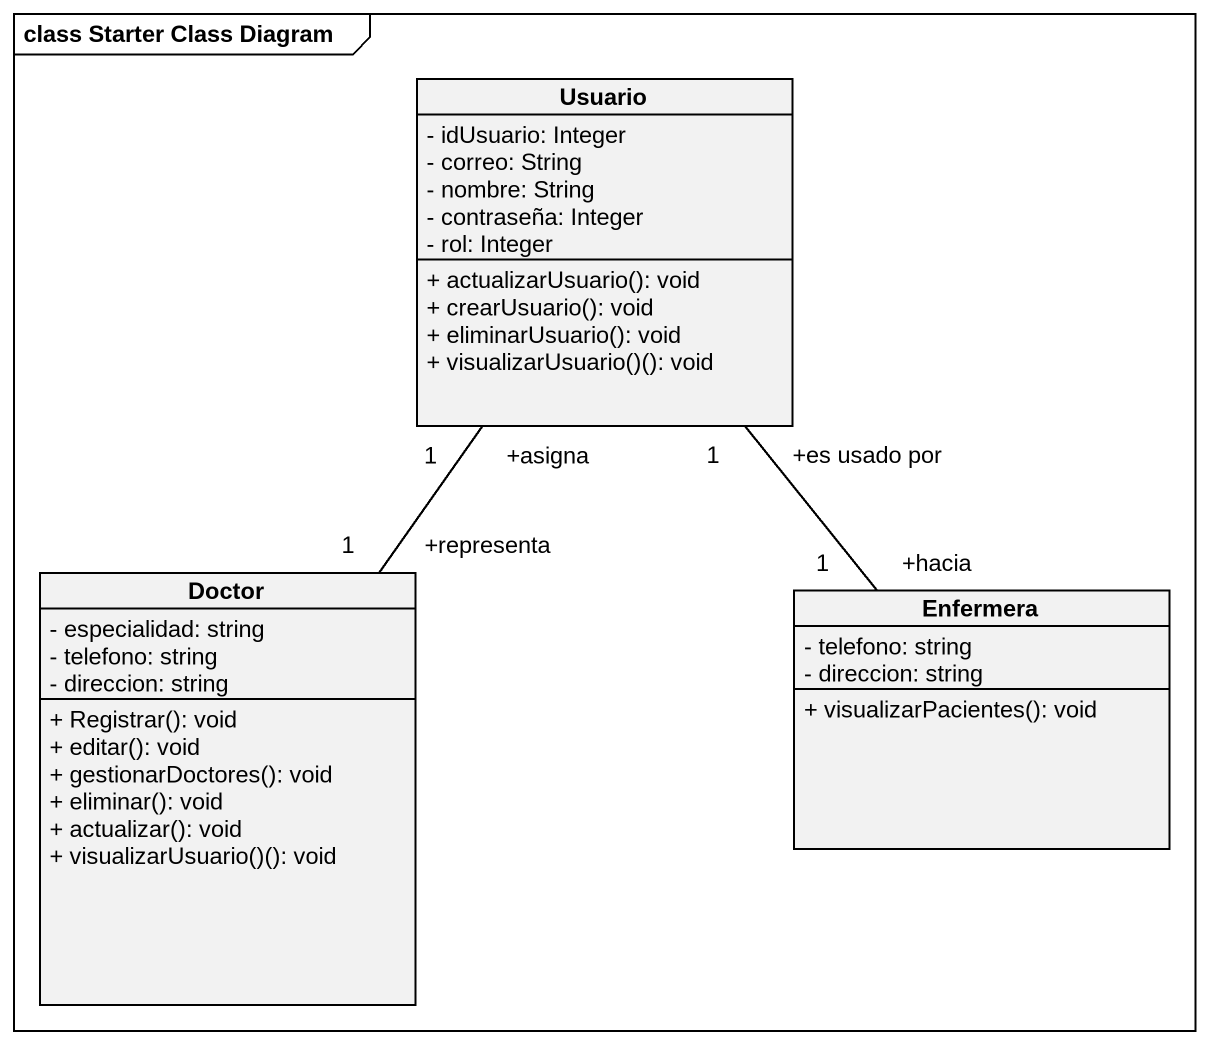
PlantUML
@startuml
mainframe class Starter Class Diagram
hide circle
hide empty members
skinparam classAttributeIconSize 0
class Usuario {
  - idUsuario: Integer
  - correo: String
  - nombre: String
  - contraseña: Integer
  - rol: Integer
  + actualizarUsuario(): void
  + crearUsuario(): void
  + eliminarUsuario(): void
  + visualizarUsuario()(): void
}
class Doctor {
  - especialidad: string
  - telefono: string
  - direccion: string
  + Registrar(): void
  + editar(): void
  + gestionarDoctores(): void
  + eliminar(): void
  + actualizar(): void
  + visualizarUsuario()(): void
}
class Enfermera {
  - telefono: string
  - direccion: string
  + visualizarPacientes(): void
}
Doctor "+representa\n1" -up- "+asigna\n1" Usuario
Enfermera "+hacia\n1" -up- "+es usado por\n1" Usuario
@enduml
